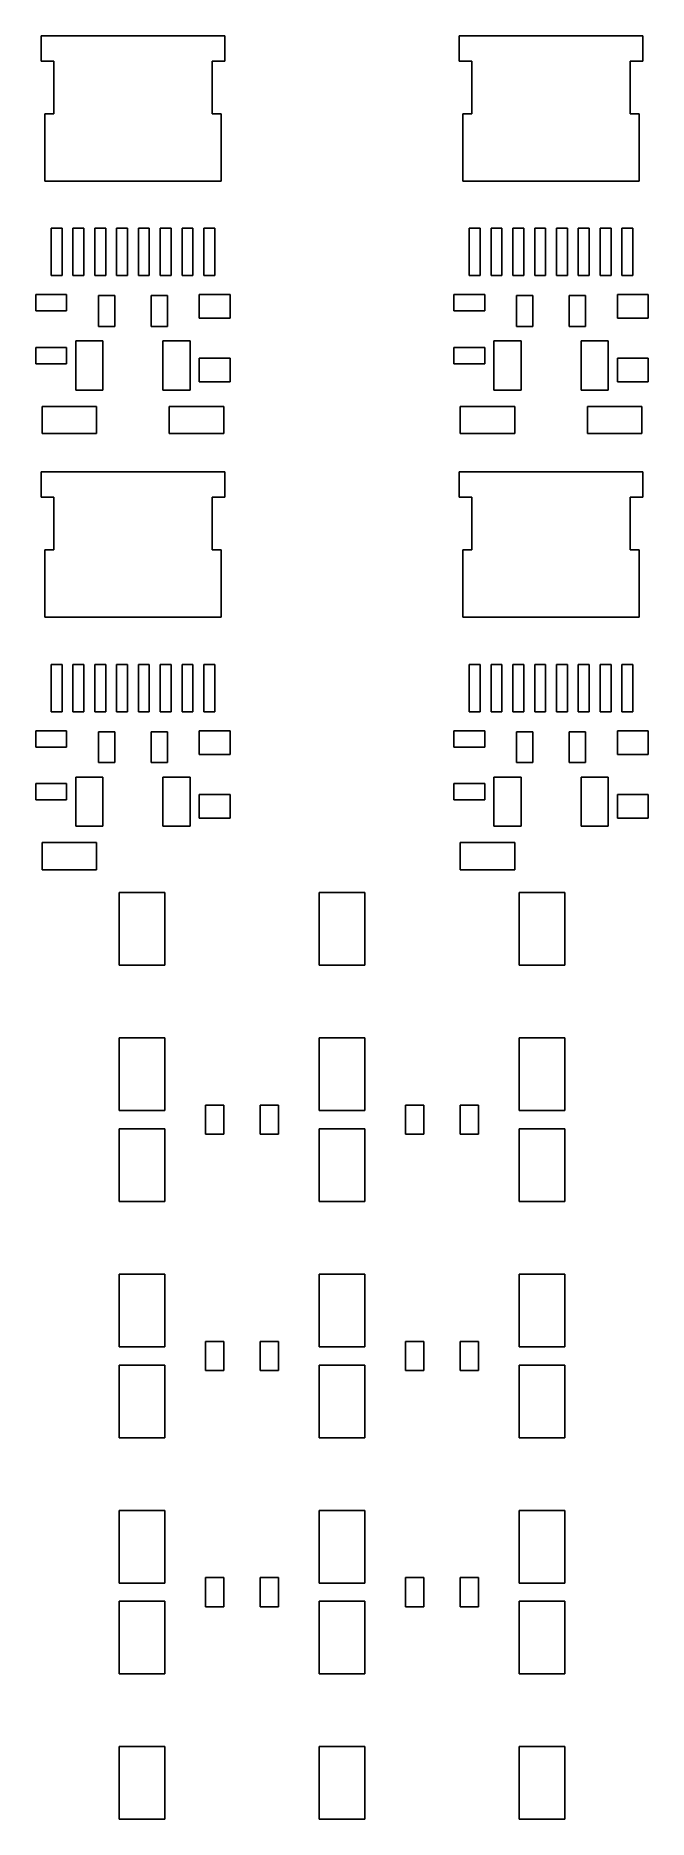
# Model space of a CAD drawing. Extents: x 12.2 to 45.9, y -99.5 to -1.4.
import ezdxf

# ---------------------------------------------------------------- set-up
doc = ezdxf.new("R2010")
doc.units = 0
doc.header["$MEASUREMENT"] = 0
doc.layers.add('BLACK', color=7, linetype='CONTINUOUS')

msp = doc.modelspace()

# ---------------------------------------------------------------- linework, layer by layer
at = {"layer": 'Black'}
for p, q in [((12.45, -2.75), (12.45, -1.35)), ((12.45, -1.35), (22.55, -1.35)), ((22.55, -1.35), (22.55, -2.75)), ((35.45, -2.75), (35.45, -1.35)), ((35.45, -1.35), (45.55, -1.35)), ((45.55, -1.35), (45.55, -2.75)), ((13.15, -2.75), (12.45, -2.75)), ((13.15, -5.65), (13.15, -2.75)), ((22.55, -2.75), (21.85, -2.75)), ((21.85, -2.75), (21.85, -5.65)), ((36.15, -2.75), (35.45, -2.75)), ((36.15, -5.65), (36.15, -2.75)), ((45.55, -2.75), (44.85, -2.75)), ((44.85, -2.75), (44.85, -5.65)), ((12.65, -9.35), (12.65, -5.65)), ((12.65, -5.65), (13.15, -5.65)), ((21.85, -5.65), (22.35, -5.65)), ((22.35, -5.65), (22.35, -9.35)), ((35.65, -9.35), (35.65, -5.65)), ((35.65, -5.65), (36.15, -5.65)), ((44.85, -5.65), (45.35, -5.65)), ((45.35, -5.65), (45.35, -9.35)), ((22.35, -9.35), (12.65, -9.35)), ((45.35, -9.35), (35.65, -9.35)), ((13, -14.55), (13, -11.95)), ((13, -11.95), (13.6, -11.95)), ((13.6, -11.95), (13.6, -14.55)), ((14.2, -14.55), (14.2, -11.95)), ((14.2, -11.95), (14.8, -11.95)), ((14.8, -11.95), (14.8, -14.55)), ((15.4, -14.55), (15.4, -11.95)), ((15.4, -11.95), (16, -11.95)), ((16, -11.95), (16, -14.55)), ((16.6, -14.55), (16.6, -11.95)), ((16.6, -11.95), (17.2, -11.95)), ((17.2, -11.95), (17.2, -14.55)), ((17.8, -14.55), (17.8, -11.95)), ((17.8, -11.95), (18.4, -11.95)), ((18.4, -11.95), (18.4, -14.55)), ((19, -14.55), (19, -11.95)), ((19, -11.95), (19.6, -11.95)), ((19.6, -11.95), (19.6, -14.55)), ((20.2, -14.55), (20.2, -11.95)), ((20.2, -11.95), (20.8, -11.95)), ((20.8, -11.95), (20.8, -14.55)), ((21.4, -14.55), (21.4, -11.95)), ((21.4, -11.95), (22, -11.95)), ((22, -11.95), (22, -14.55)), ((36, -14.55), (36, -11.95)), ((36, -11.95), (36.6, -11.95)), ((36.6, -11.95), (36.6, -14.55)), ((37.2, -14.55), (37.2, -11.95)), ((37.2, -11.95), (37.8, -11.95)), ((37.8, -11.95), (37.8, -14.55)), ((38.4, -14.55), (38.4, -11.95)), ((38.4, -11.95), (39, -11.95)), ((39, -11.95), (39, -14.55)), ((39.6, -14.55), (39.6, -11.95)), ((39.6, -11.95), (40.2, -11.95)), ((40.2, -11.95), (40.2, -14.55)), ((40.8, -14.55), (40.8, -11.95)), ((40.8, -11.95), (41.4, -11.95)), ((41.4, -11.95), (41.4, -14.55)), ((42, -14.55), (42, -11.95)), ((42, -11.95), (42.6, -11.95)), ((42.6, -11.95), (42.6, -14.55)), ((43.2, -14.55), (43.2, -11.95)), ((43.2, -11.95), (43.8, -11.95)), ((43.8, -11.95), (43.8, -14.55)), ((44.4, -14.55), (44.4, -11.95)), ((44.4, -11.95), (45, -11.95)), ((45, -11.95), (45, -14.55)), ((13.6, -14.55), (13, -14.55)), ((14.8, -14.55), (14.2, -14.55)), ((16, -14.55), (15.4, -14.55)), ((17.2, -14.55), (16.6, -14.55)), ((18.4, -14.55), (17.8, -14.55)), ((19.6, -14.55), (19, -14.55)), ((20.8, -14.55), (20.2, -14.55)), ((22, -14.55), (21.4, -14.55)), ((36.6, -14.55), (36, -14.55)), ((37.8, -14.55), (37.2, -14.55)), ((39, -14.55), (38.4, -14.55)), ((40.2, -14.55), (39.6, -14.55)), ((41.4, -14.55), (40.8, -14.55)), ((42.6, -14.55), (42, -14.55)), ((43.8, -14.55), (43.2, -14.55)), ((45, -14.55), (44.4, -14.55)), ((12.15, -16.5), (12.15, -15.6)), ((12.15, -15.6), (13.85, -15.6)), ((13.85, -15.6), (13.85, -16.5)), ((15.6, -17.35), (15.6, -15.65)), ((15.6, -15.65), (16.5, -15.65)), ((16.5, -15.65), (16.5, -17.35)), ((18.5, -17.35), (18.5, -15.65)), ((18.5, -15.65), (19.4, -15.65)), ((19.4, -15.65), (19.4, -17.35)), ((21.15, -16.9), (21.15, -15.6)), ((21.15, -15.6), (22.85, -15.6)), ((22.85, -15.6), (22.85, -16.9)), ((35.15, -16.5), (35.15, -15.6)), ((35.15, -15.6), (36.85, -15.6)), ((36.85, -15.6), (36.85, -16.5)), ((38.6, -17.35), (38.6, -15.65)), ((38.6, -15.65), (39.5, -15.65)), ((39.5, -15.65), (39.5, -17.35)), ((41.5, -17.35), (41.5, -15.65)), ((41.5, -15.65), (42.4, -15.65)), ((42.4, -15.65), (42.4, -17.35)), ((44.15, -16.9), (44.15, -15.6)), ((44.15, -15.6), (45.85, -15.6)), ((45.85, -15.6), (45.85, -16.9)), ((13.85, -16.5), (12.15, -16.5)), ((36.85, -16.5), (35.15, -16.5)), ((16.5, -17.35), (15.6, -17.35)), ((19.4, -17.35), (18.5, -17.35)), ((22.85, -16.9), (21.15, -16.9)), ((39.5, -17.35), (38.6, -17.35)), ((42.4, -17.35), (41.5, -17.35)), ((45.85, -16.9), (44.15, -16.9)), ((12.15, -19.4), (12.15, -18.5)), ((12.15, -18.5), (13.85, -18.5)), ((13.85, -18.5), (13.85, -19.4)), ((14.35, -20.85), (14.35, -18.15)), ((14.35, -18.15), (15.85, -18.15)), ((15.85, -18.15), (15.85, -20.85)), ((19.15, -20.85), (19.15, -18.15)), ((19.15, -18.15), (20.65, -18.15)), ((20.65, -18.15), (20.65, -20.85)), ((35.15, -19.4), (35.15, -18.5)), ((35.15, -18.5), (36.85, -18.5)), ((36.85, -18.5), (36.85, -19.4)), ((37.35, -20.85), (37.35, -18.15)), ((37.35, -18.15), (38.85, -18.15)), ((38.85, -18.15), (38.85, -20.85)), ((42.15, -20.85), (42.15, -18.15)), ((42.15, -18.15), (43.65, -18.15)), ((43.65, -18.15), (43.65, -20.85)), ((13.85, -19.4), (12.15, -19.4)), ((21.15, -20.4), (21.15, -19.1)), ((21.15, -19.1), (22.85, -19.1)), ((22.85, -19.1), (22.85, -20.4)), ((36.85, -19.4), (35.15, -19.4)), ((44.15, -20.4), (44.15, -19.1)), ((44.15, -19.1), (45.85, -19.1)), ((45.85, -19.1), (45.85, -20.4)), ((22.85, -20.4), (21.15, -20.4)), ((45.85, -20.4), (44.15, -20.4)), ((15.85, -20.85), (14.35, -20.85)), ((20.65, -20.85), (19.15, -20.85)), ((38.85, -20.85), (37.35, -20.85)), ((43.65, -20.85), (42.15, -20.85)), ((12.5, -23.25), (12.5, -21.75)), ((12.5, -21.75), (15.5, -21.75)), ((15.5, -21.75), (15.5, -23.25)), ((19.5, -23.25), (19.5, -21.75)), ((19.5, -21.75), (22.5, -21.75)), ((22.5, -21.75), (22.5, -23.25)), ((35.5, -23.25), (35.5, -21.75)), ((35.5, -21.75), (38.5, -21.75)), ((38.5, -21.75), (38.5, -23.25)), ((42.5, -23.25), (42.5, -21.75)), ((42.5, -21.75), (45.5, -21.75)), ((45.5, -21.75), (45.5, -23.25)), ((15.5, -23.25), (12.5, -23.25)), ((22.5, -23.25), (19.5, -23.25)), ((38.5, -23.25), (35.5, -23.25)), ((45.5, -23.25), (42.5, -23.25)), ((12.45, -26.75), (12.45, -25.35)), ((12.45, -25.35), (22.55, -25.35)), ((22.55, -25.35), (22.55, -26.75)), ((35.45, -26.75), (35.45, -25.35)), ((35.45, -25.35), (45.55, -25.35)), ((45.55, -25.35), (45.55, -26.75)), ((13.15, -26.75), (12.45, -26.75)), ((13.15, -29.65), (13.15, -26.75)), ((22.55, -26.75), (21.85, -26.75)), ((21.85, -26.75), (21.85, -29.65)), ((36.15, -26.75), (35.45, -26.75)), ((36.15, -29.65), (36.15, -26.75)), ((45.55, -26.75), (44.85, -26.75)), ((44.85, -26.75), (44.85, -29.65)), ((12.65, -33.35), (12.65, -29.65)), ((12.65, -29.65), (13.15, -29.65)), ((21.85, -29.65), (22.35, -29.65)), ((22.35, -29.65), (22.35, -33.35)), ((35.65, -33.35), (35.65, -29.65)), ((35.65, -29.65), (36.15, -29.65)), ((44.85, -29.65), (45.35, -29.65)), ((45.35, -29.65), (45.35, -33.35)), ((22.35, -33.35), (12.65, -33.35)), ((45.35, -33.35), (35.65, -33.35)), ((13, -38.55), (13, -35.95)), ((13, -35.95), (13.6, -35.95)), ((13.6, -35.95), (13.6, -38.55)), ((14.2, -38.55), (14.2, -35.95)), ((14.2, -35.95), (14.8, -35.95)), ((14.8, -35.95), (14.8, -38.55)), ((15.4, -38.55), (15.4, -35.95)), ((15.4, -35.95), (16, -35.95)), ((16, -35.95), (16, -38.55)), ((16.6, -38.55), (16.6, -35.95)), ((16.6, -35.95), (17.2, -35.95)), ((17.2, -35.95), (17.2, -38.55)), ((17.8, -38.55), (17.8, -35.95)), ((17.8, -35.95), (18.4, -35.95)), ((18.4, -35.95), (18.4, -38.55)), ((19, -38.55), (19, -35.95)), ((19, -35.95), (19.6, -35.95)), ((19.6, -35.95), (19.6, -38.55)), ((20.2, -38.55), (20.2, -35.95)), ((20.2, -35.95), (20.8, -35.95)), ((20.8, -35.95), (20.8, -38.55)), ((21.4, -38.55), (21.4, -35.95)), ((21.4, -35.95), (22, -35.95)), ((22, -35.95), (22, -38.55)), ((36, -38.55), (36, -35.95)), ((36, -35.95), (36.6, -35.95)), ((36.6, -35.95), (36.6, -38.55)), ((37.2, -38.55), (37.2, -35.95)), ((37.2, -35.95), (37.8, -35.95)), ((37.8, -35.95), (37.8, -38.55)), ((38.4, -38.55), (38.4, -35.95)), ((38.4, -35.95), (39, -35.95)), ((39, -35.95), (39, -38.55)), ((39.6, -38.55), (39.6, -35.95)), ((39.6, -35.95), (40.2, -35.95)), ((40.2, -35.95), (40.2, -38.55)), ((40.8, -38.55), (40.8, -35.95)), ((40.8, -35.95), (41.4, -35.95)), ((41.4, -35.95), (41.4, -38.55)), ((42, -38.55), (42, -35.95)), ((42, -35.95), (42.6, -35.95)), ((42.6, -35.95), (42.6, -38.55)), ((43.2, -38.55), (43.2, -35.95)), ((43.2, -35.95), (43.8, -35.95)), ((43.8, -35.95), (43.8, -38.55)), ((44.4, -38.55), (44.4, -35.95)), ((44.4, -35.95), (45, -35.95)), ((45, -35.95), (45, -38.55)), ((13.6, -38.55), (13, -38.55)), ((14.8, -38.55), (14.2, -38.55)), ((16, -38.55), (15.4, -38.55)), ((17.2, -38.55), (16.6, -38.55)), ((18.4, -38.55), (17.8, -38.55)), ((19.6, -38.55), (19, -38.55)), ((20.8, -38.55), (20.2, -38.55)), ((22, -38.55), (21.4, -38.55)), ((36.6, -38.55), (36, -38.55)), ((37.8, -38.55), (37.2, -38.55)), ((39, -38.55), (38.4, -38.55)), ((40.2, -38.55), (39.6, -38.55)), ((41.4, -38.55), (40.8, -38.55)), ((42.6, -38.55), (42, -38.55)), ((43.8, -38.55), (43.2, -38.55)), ((45, -38.55), (44.4, -38.55)), ((12.15, -40.5), (12.15, -39.6)), ((12.15, -39.6), (13.85, -39.6)), ((13.85, -39.6), (13.85, -40.5)), ((15.6, -41.35), (15.6, -39.65)), ((15.6, -39.65), (16.5, -39.65)), ((16.5, -39.65), (16.5, -41.35)), ((18.5, -41.35), (18.5, -39.65)), ((18.5, -39.65), (19.4, -39.65)), ((19.4, -39.65), (19.4, -41.35)), ((21.15, -40.9), (21.15, -39.6)), ((21.15, -39.6), (22.85, -39.6)), ((22.85, -39.6), (22.85, -40.9)), ((35.15, -40.5), (35.15, -39.6)), ((35.15, -39.6), (36.85, -39.6)), ((36.85, -39.6), (36.85, -40.5)), ((38.6, -41.35), (38.6, -39.65)), ((38.6, -39.65), (39.5, -39.65)), ((39.5, -39.65), (39.5, -41.35)), ((41.5, -41.35), (41.5, -39.65)), ((41.5, -39.65), (42.4, -39.65)), ((42.4, -39.65), (42.4, -41.35)), ((44.15, -40.9), (44.15, -39.6)), ((44.15, -39.6), (45.85, -39.6)), ((45.85, -39.6), (45.85, -40.9)), ((13.85, -40.5), (12.15, -40.5)), ((22.85, -40.9), (21.15, -40.9)), ((36.85, -40.5), (35.15, -40.5)), ((45.85, -40.9), (44.15, -40.9)), ((14.35, -44.85), (14.35, -42.15)), ((14.35, -42.15), (15.85, -42.15)), ((16.5, -41.35), (15.6, -41.35)), ((15.85, -42.15), (15.85, -44.85)), ((19.4, -41.35), (18.5, -41.35)), ((19.15, -44.85), (19.15, -42.15)), ((19.15, -42.15), (20.65, -42.15)), ((20.65, -42.15), (20.65, -44.85)), ((37.35, -44.85), (37.35, -42.15)), ((37.35, -42.15), (38.85, -42.15)), ((39.5, -41.35), (38.6, -41.35)), ((38.85, -42.15), (38.85, -44.85)), ((42.4, -41.35), (41.5, -41.35)), ((42.15, -44.85), (42.15, -42.15)), ((42.15, -42.15), (43.65, -42.15)), ((43.65, -42.15), (43.65, -44.85)), ((12.15, -43.4), (12.15, -42.5)), ((12.15, -42.5), (13.85, -42.5)), ((13.85, -42.5), (13.85, -43.4)), ((21.15, -44.4), (21.15, -43.1)), ((21.15, -43.1), (22.85, -43.1)), ((22.85, -43.1), (22.85, -44.4)), ((35.15, -43.4), (35.15, -42.5)), ((35.15, -42.5), (36.85, -42.5)), ((36.85, -42.5), (36.85, -43.4)), ((44.15, -44.4), (44.15, -43.1)), ((44.15, -43.1), (45.85, -43.1)), ((45.85, -43.1), (45.85, -44.4)), ((13.85, -43.4), (12.15, -43.4)), ((36.85, -43.4), (35.15, -43.4)), ((15.85, -44.85), (14.35, -44.85)), ((20.65, -44.85), (19.15, -44.85)), ((22.85, -44.4), (21.15, -44.4)), ((38.85, -44.85), (37.35, -44.85)), ((43.65, -44.85), (42.15, -44.85)), ((45.85, -44.4), (44.15, -44.4)), ((12.5, -47.25), (12.5, -45.75)), ((12.5, -45.75), (15.5, -45.75)), ((15.5, -45.75), (15.5, -47.25)), ((35.5, -47.25), (35.5, -45.75)), ((35.5, -45.75), (38.5, -45.75)), ((38.5, -45.75), (38.5, -47.25)), ((15.5, -47.25), (12.5, -47.25)), ((38.5, -47.25), (35.5, -47.25)), ((16.75, -52.5), (16.75, -48.5)), ((16.75, -48.5), (19.25, -48.5)), ((19.25, -48.5), (19.25, -52.5)), ((27.75, -52.5), (27.75, -48.5)), ((27.75, -48.5), (30.25, -48.5)), ((30.25, -48.5), (30.25, -52.5)), ((38.75, -52.5), (38.75, -48.5)), ((38.75, -48.5), (41.25, -48.5)), ((41.25, -48.5), (41.25, -52.5)), ((19.25, -52.5), (16.75, -52.5)), ((30.25, -52.5), (27.75, -52.5)), ((41.25, -52.5), (38.75, -52.5)), ((16.75, -60.5), (16.75, -56.5)), ((16.75, -56.5), (19.25, -56.5)), ((19.25, -56.5), (19.25, -60.5)), ((27.75, -60.5), (27.75, -56.5)), ((27.75, -56.5), (30.25, -56.5)), ((30.25, -56.5), (30.25, -60.5)), ((38.75, -60.5), (38.75, -56.5)), ((38.75, -56.5), (41.25, -56.5)), ((41.25, -56.5), (41.25, -60.5)), ((19.25, -60.5), (16.75, -60.5)), ((21.5, -61.8), (21.5, -60.2)), ((21.5, -60.2), (22.5, -60.2)), ((22.5, -60.2), (22.5, -61.8)), ((24.5, -61.8), (24.5, -60.2)), ((24.5, -60.2), (25.5, -60.2)), ((25.5, -60.2), (25.5, -61.8)), ((30.25, -60.5), (27.75, -60.5)), ((32.5, -61.8), (32.5, -60.2)), ((32.5, -60.2), (33.5, -60.2)), ((33.5, -60.2), (33.5, -61.8)), ((35.5, -61.8), (35.5, -60.2)), ((35.5, -60.2), (36.5, -60.2)), ((36.5, -60.2), (36.5, -61.8)), ((41.25, -60.5), (38.75, -60.5)), ((16.75, -65.5), (16.75, -61.5)), ((16.75, -61.5), (19.25, -61.5)), ((19.25, -61.5), (19.25, -65.5)), ((22.5, -61.8), (21.5, -61.8)), ((25.5, -61.8), (24.5, -61.8)), ((27.75, -65.5), (27.75, -61.5)), ((27.75, -61.5), (30.25, -61.5)), ((30.25, -61.5), (30.25, -65.5)), ((33.5, -61.8), (32.5, -61.8)), ((36.5, -61.8), (35.5, -61.8)), ((38.75, -65.5), (38.75, -61.5)), ((38.75, -61.5), (41.25, -61.5)), ((41.25, -61.5), (41.25, -65.5)), ((19.25, -65.5), (16.75, -65.5)), ((30.25, -65.5), (27.75, -65.5)), ((41.25, -65.5), (38.75, -65.5)), ((16.75, -73.5), (16.75, -69.5)), ((16.75, -69.5), (19.25, -69.5)), ((19.25, -69.5), (19.25, -73.5)), ((27.75, -73.5), (27.75, -69.5)), ((27.75, -69.5), (30.25, -69.5)), ((30.25, -69.5), (30.25, -73.5)), ((38.75, -73.5), (38.75, -69.5)), ((38.75, -69.5), (41.25, -69.5)), ((41.25, -69.5), (41.25, -73.5)), ((19.25, -73.5), (16.75, -73.5)), ((21.5, -74.8), (21.5, -73.2)), ((21.5, -73.2), (22.5, -73.2)), ((22.5, -73.2), (22.5, -74.8)), ((24.5, -74.8), (24.5, -73.2)), ((24.5, -73.2), (25.5, -73.2)), ((25.5, -73.2), (25.5, -74.8)), ((30.25, -73.5), (27.75, -73.5)), ((32.5, -74.8), (32.5, -73.2)), ((32.5, -73.2), (33.5, -73.2)), ((33.5, -73.2), (33.5, -74.8)), ((35.5, -74.8), (35.5, -73.2)), ((35.5, -73.2), (36.5, -73.2)), ((36.5, -73.2), (36.5, -74.8)), ((41.25, -73.5), (38.75, -73.5)), ((16.75, -78.5), (16.75, -74.5)), ((16.75, -74.5), (19.25, -74.5)), ((19.25, -74.5), (19.25, -78.5)), ((27.75, -78.5), (27.75, -74.5)), ((27.75, -74.5), (30.25, -74.5)), ((30.25, -74.5), (30.25, -78.5)), ((38.75, -78.5), (38.75, -74.5)), ((38.75, -74.5), (41.25, -74.5)), ((41.25, -74.5), (41.25, -78.5)), ((22.5, -74.8), (21.5, -74.8)), ((25.5, -74.8), (24.5, -74.8)), ((33.5, -74.8), (32.5, -74.8)), ((36.5, -74.8), (35.5, -74.8)), ((19.25, -78.5), (16.75, -78.5)), ((30.25, -78.5), (27.75, -78.5)), ((41.25, -78.5), (38.75, -78.5)), ((16.75, -86.5), (16.75, -82.5)), ((16.75, -82.5), (19.25, -82.5)), ((19.25, -82.5), (19.25, -86.5)), ((27.75, -86.5), (27.75, -82.5)), ((27.75, -82.5), (30.25, -82.5)), ((30.25, -82.5), (30.25, -86.5)), ((38.75, -86.5), (38.75, -82.5)), ((38.75, -82.5), (41.25, -82.5)), ((41.25, -82.5), (41.25, -86.5)), ((21.5, -87.8), (21.5, -86.2)), ((21.5, -86.2), (22.5, -86.2)), ((22.5, -86.2), (22.5, -87.8)), ((24.5, -87.8), (24.5, -86.2)), ((24.5, -86.2), (25.5, -86.2)), ((25.5, -86.2), (25.5, -87.8)), ((32.5, -87.8), (32.5, -86.2)), ((32.5, -86.2), (33.5, -86.2)), ((33.5, -86.2), (33.5, -87.8)), ((35.5, -87.8), (35.5, -86.2)), ((35.5, -86.2), (36.5, -86.2)), ((36.5, -86.2), (36.5, -87.8)), ((19.25, -86.5), (16.75, -86.5)), ((30.25, -86.5), (27.75, -86.5)), ((41.25, -86.5), (38.75, -86.5)), ((16.75, -91.5), (16.75, -87.5)), ((16.75, -87.5), (19.25, -87.5)), ((19.25, -87.5), (19.25, -91.5)), ((22.5, -87.8), (21.5, -87.8)), ((25.5, -87.8), (24.5, -87.8)), ((27.75, -91.5), (27.75, -87.5)), ((27.75, -87.5), (30.25, -87.5)), ((30.25, -87.5), (30.25, -91.5)), ((33.5, -87.8), (32.5, -87.8)), ((36.5, -87.8), (35.5, -87.8)), ((38.75, -91.5), (38.75, -87.5)), ((38.75, -87.5), (41.25, -87.5)), ((41.25, -87.5), (41.25, -91.5)), ((19.25, -91.5), (16.75, -91.5)), ((30.25, -91.5), (27.75, -91.5)), ((41.25, -91.5), (38.75, -91.5)), ((16.75, -99.5), (16.75, -95.5)), ((16.75, -95.5), (19.25, -95.5)), ((19.25, -95.5), (19.25, -99.5)), ((27.75, -99.5), (27.75, -95.5)), ((27.75, -95.5), (30.25, -95.5)), ((30.25, -95.5), (30.25, -99.5)), ((38.75, -99.5), (38.75, -95.5)), ((38.75, -95.5), (41.25, -95.5)), ((41.25, -95.5), (41.25, -99.5)), ((19.25, -99.5), (16.75, -99.5)), ((30.25, -99.5), (27.75, -99.5)), ((41.25, -99.5), (38.75, -99.5))]:
    msp.add_line(p, q, dxfattribs=at)

doc.saveas('drawing.dxf')
